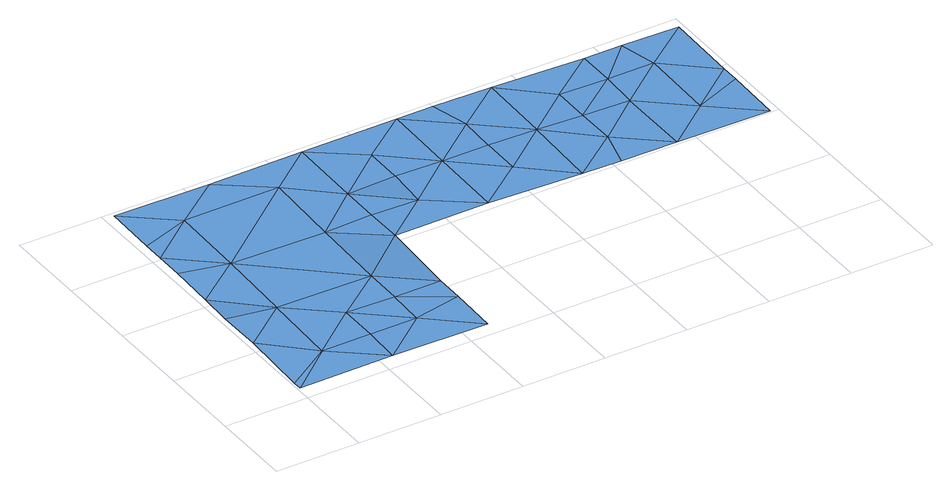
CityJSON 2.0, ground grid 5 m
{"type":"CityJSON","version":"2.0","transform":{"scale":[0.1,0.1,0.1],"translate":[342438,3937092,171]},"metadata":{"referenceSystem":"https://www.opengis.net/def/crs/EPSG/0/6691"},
"CityObjects":{
"waterbody1":{"type":"WaterBody","attributes":{"name":"6","class":"1140","function":"1","WaterBodyRiverFloodingRiskAttribute.description":"3","WaterBodyRiverFloodingRiskAttribute.rankOrg":"2","WaterBodyRiverFloodingRiskAttribute.adminType":"2","WaterBodyRiverFloodingRiskAttribute.scale":"L1"},"geometry":[{"type":"MultiSurface","lod":"1","boundaries":[[[0,1,2]],[[0,3,1]],[[3,4,1]],[[5,1,4]],[[5,6,1]],[[2,1,6]],[[0,7,3]]]}]},
"waterbody2":{"type":"WaterBody","attributes":{"name":"6","class":"1140","function":"1","WaterBodyRiverFloodingRiskAttribute.description":"3","WaterBodyRiverFloodingRiskAttribute.rankOrg":"1","WaterBodyRiverFloodingRiskAttribute.adminType":"2","WaterBodyRiverFloodingRiskAttribute.scale":"L1"},"geometry":[{"type":"MultiSurface","lod":"1","boundaries":[[[6,5,8]],[[8,5,4]],[[8,4,9]],[[4,10,9]],[[4,3,10]],[[3,7,10]],[[10,7,11]],[[12,11,13]],[[12,13,14]],[[15,16,17]],[[16,18,17]],[[19,18,16]],[[19,20,18]],[[20,19,21]],[[22,21,19]],[[22,23,21]],[[22,24,23]],[[25,26,23]],[[24,27,25]],[[24,25,23]],[[21,23,26]],[[28,22,19]],[[29,30,31]],[[32,30,29]],[[33,30,32]],[[34,30,33]],[[34,35,30]],[[35,34,12]],[[34,10,12]],[[34,33,36]],[[37,9,38]],[[39,9,37]],[[40,8,41]],[[41,8,39]],[[9,34,38]],[[38,34,36]],[[31,30,35]],[[35,42,31]],[[14,42,35]],[[14,17,42]],[[19,16,28]],[[17,18,42]],[[17,14,15]],[[35,12,14]],[[10,11,12]],[[9,10,34]],[[8,9,39]],[[40,6,8]]]}]},
"waterbody3":{"type":"WaterBody","attributes":{"name":"6","class":"1140","function":"1","WaterBodyRiverFloodingRiskAttribute.description":"3","WaterBodyRiverFloodingRiskAttribute.rankOrg":"2","WaterBodyRiverFloodingRiskAttribute.adminType":"2","WaterBodyRiverFloodingRiskAttribute.scale":"L1"},"geometry":[{"type":"MultiSurface","lod":"1","boundaries":[[[43,44,45]],[[26,25,44]],[[24,22,46]],[[24,46,27]],[[25,27,45]],[[27,47,45]],[[48,47,27]],[[28,16,49]],[[49,22,28]],[[15,14,50]],[[14,13,50]],[[51,52,49]],[[53,46,52]],[[53,48,46]],[[54,47,48]],[[55,47,54]],[[55,56,47]],[[11,51,50]],[[51,16,50]],[[45,56,43]],[[13,11,50]],[[15,50,16]],[[25,45,44]],[[56,45,47]],[[46,48,27]],[[52,46,22]],[[52,22,49]],[[16,51,49]]]}]}
},
"vertices":[
[116,38,5],[87,32,5],[115,8,5],[88,55,5],[59,56,5],[59,32,5],[58,9,5],[116,55,5],
[30,33,4],[31,79,5],[88,78,5],[117,101,7],[89,124,6],[117,124,7],[117,147,7],[146,147,8],[174,146,8],[146,170,8],[175,192,8],[203,169,8],[197,192,8],[232,191,8],[231,145,8],[259,168,7],[259,145,7],[288,167,7],[288,190,7],[287,144,7],[202,146,8],[5,195,6],[33,172,6],[62,194,6],[4,162,6],[4,149,6],[32,125,6],[90,171,7],[4,132,6],[3,84,5],[3,103,6],[3,57,5],[2,10,4],[2,15,4],[118,193,7],
[345,189,7],[311,190,7],[316,167,7],[259,121,7],[315,120,7],[287,98,7],[202,122,8],[145,123,7],[173,100,8],[230,99,7],[253,98,7],[343,97,7],[344,132,7],[344,143,7]
]}
